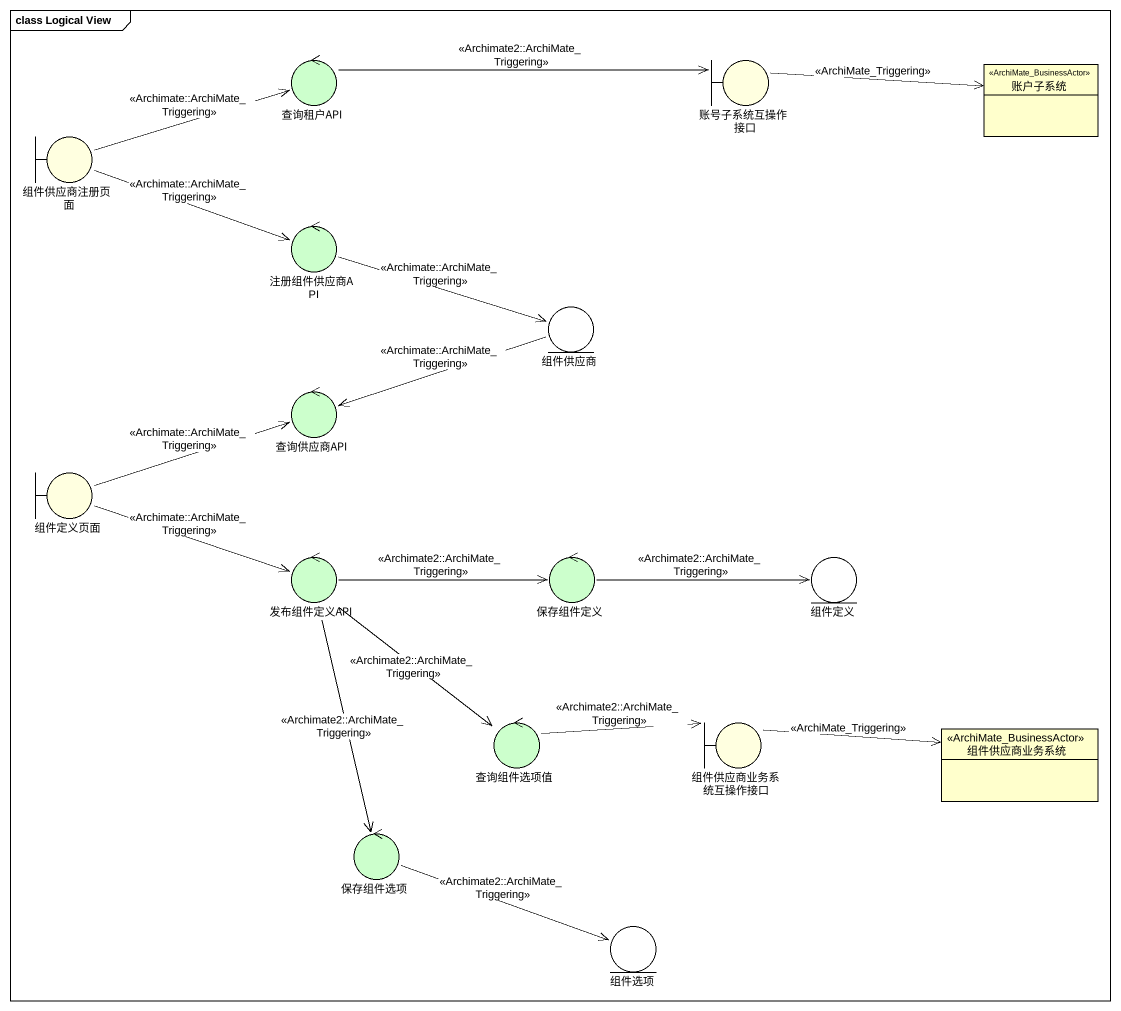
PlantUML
@startuml
mainframe class Logical View
allowmixing
hide circle
hide empty members
control 查询租户API #CCFFCC
boundary 账号子系统互操作接口 #FFFFE0
class 账户子系统 <<ArchiMate_BusinessActor>>
boundary 组件供应商注册页面 #FFFFE0
control 注册组件供应商API #CCFFCC
entity 组件供应商 #FFFFFF
control 查询供应商API #CCFFCC
boundary 组件定义页面 #FFFFE0
control 发布组件定义API #CCFFCC
control 保存组件定义 #CCFFCC
entity 组件定义 #FFFFFF
control 查询组件选项值 #CCFFCC
boundary 组件供应商业务系统互操作接口 #FFFFE0
class 组件供应商业务系统 <<ArchiMate_BusinessActor>>
control 保存组件选项 #CCFFCC
entity 组件选项 #FFFFFF
查询租户API -right-> 账号子系统互操作接口 : <<Archimate2::ArchiMate_Triggering>>
账号子系统互操作接口 -right-> 账户子系统 : <<ArchiMate_Triggering>>
组件供应商注册页面 -right-> 查询租户API : <<Archimate::ArchiMate_Triggering>>
组件供应商注册页面 -right-> 注册组件供应商API : <<Archimate::ArchiMate_Triggering>>
注册组件供应商API -right-> 组件供应商 : <<Archimate::ArchiMate_Triggering>>
组件供应商 -left-> 查询供应商API : <<Archimate::ArchiMate_Triggering>>
组件定义页面 -right-> 查询供应商API : <<Archimate::ArchiMate_Triggering>>
组件定义页面 -right-> 发布组件定义API : <<Archimate::ArchiMate_Triggering>>
发布组件定义API -right-> 保存组件定义 : <<Archimate2::ArchiMate_Triggering>>
发布组件定义API --> 查询组件选项值 : <<Archimate2::ArchiMate_Triggering>>
发布组件定义API --> 保存组件选项 : <<Archimate2::ArchiMate_Triggering>>
保存组件定义 -right-> 组件定义 : <<Archimate2::ArchiMate_Triggering>>
查询组件选项值 -right-> 组件供应商业务系统互操作接口 : <<Archimate2::ArchiMate_Triggering>>
组件供应商业务系统互操作接口 -right-> 组件供应商业务系统 : <<ArchiMate_Triggering>>
保存组件选项 -right-> 组件选项 : <<Archimate2::ArchiMate_Triggering>>
@enduml
